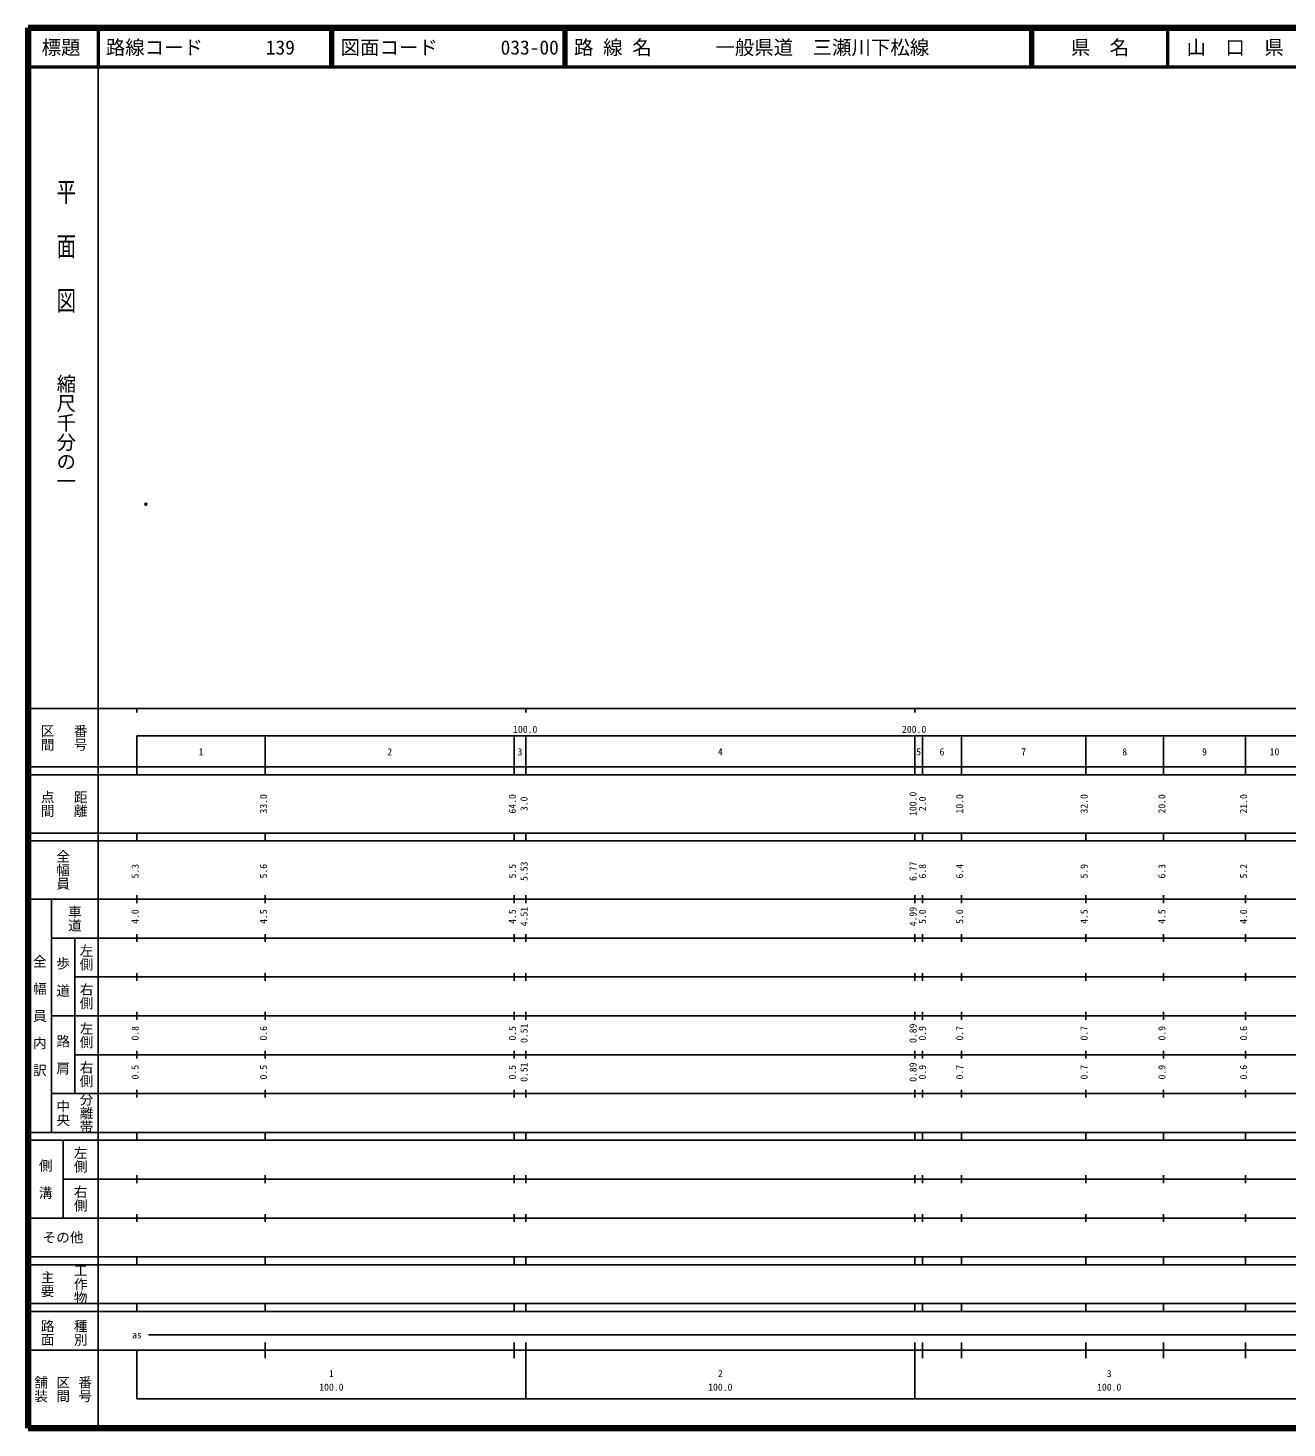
# Model space of a CAD drawing. Units: millimetres on the paper. Extents: x 40 to 680, y 20 to 380.
# Drawn here: x 40 to 363.7, y 20 to 380 of the extents above; entities that cross this region are included whole.
import ezdxf
from ezdxf.enums import TextEntityAlignment as Align

# ---------------------------------------------------------------- set-up
doc = ezdxf.new("R2010")
doc.units = ezdxf.units.MM
doc.header["$PDMODE"] = 32
doc.header["$PDSIZE"] = 0.5
doc.layers.add('M-OTRS', color=6, linetype='Continuous')
doc.layers.add('M-TTL-TXT', color=7, linetype='Continuous')
for name, color, linetype, lineweight in [('M-TTL', 2, 'Continuous', 140), ('M-TTL-BAND', 7, 'Continuous', 25), ('M-TTL-LINE', 7, 'Continuous', 50)]:
    doc.layers.add(name, color=color, linetype=linetype, lineweight=lineweight)
doc.styles.add('@ＭＳ ゴシック', font='')
doc.styles.add('ＭＳ ゴシック', font='')
doc.styles.get('@ＭＳ ゴシック').set_extended_font_data('@MS Gothic')
doc.styles.get('ＭＳ ゴシック').set_extended_font_data('MS Gothic')

msp = doc.modelspace()

# ---------------------------------------------------------------- linework, layer by layer
at = {"layer": 'M-OTRS'}
msp.add_point((70.297, 257.556), dxfattribs=at)
at = {"layer": 'M-TTL'}
for p, q in [((40, 380), (40, 20)), ((680, 380), (40, 380)), ((40, 20), (680, 20))]:
    msp.add_line(p, q, dxfattribs=at)
at = {"layer": 'M-TTL-BAND'}
for p, q in [((58, 370), (58, 20)), ((40, 205), (579, 205)), ((68, 205), (68, 204)), ((168, 205), (168, 204)), ((268, 205), (268, 204)), ((68, 198), (579, 198)), ((68, 198), (68, 188)), ((101, 188), (101, 198)), ((165, 188), (165, 198)), ((168, 188), (168, 198)), ((268, 188), (268, 198)), ((270, 188), (270, 198)), ((280, 188), (280, 198)), ((312, 188), (312, 198)), ((332, 188), (332, 198)), ((353, 188), (353, 198)), ((40, 190), (579, 190)), ((40, 188), (579, 188)), ((40, 173), (579, 173)), ((68, 171), (68, 173)), ((101, 171), (101, 173)), ((165, 171), (165, 173)), ((168, 171), (168, 173)), ((268, 171), (268, 173)), ((270, 171), (270, 173)), ((280, 171), (280, 173)), ((312, 171), (312, 173)), ((332, 171), (332, 173)), ((353, 171), (353, 173)), ((40, 171), (579, 171)), ((40, 156), (579, 156)), ((46, 96), (46, 156)), ((68, 155), (68, 157)), ((101, 155), (101, 157)), ((165, 155), (165, 157)), ((168, 155), (168, 157)), ((268, 155), (268, 157)), ((270, 155), (270, 157)), ((280, 155), (280, 157)), ((312, 155), (312, 157)), ((332, 155), (332, 157)), ((353, 155), (353, 157)), ((46, 146), (579, 146)), ((52, 146), (52, 106)), ((68, 145), (68, 147)), ((101, 145), (101, 147)), ((165, 145), (165, 147)), ((168, 145), (168, 147)), ((268, 145), (268, 147)), ((270, 145), (270, 147)), ((280, 145), (280, 147)), ((312, 145), (312, 147)), ((332, 145), (332, 147)), ((353, 145), (353, 147)), ((68, 135), (68, 137)), ((101, 135), (101, 137)), ((165, 135), (165, 137)), ((168, 135), (168, 137)), ((268, 135), (268, 137)), ((270, 135), (270, 137)), ((280, 135), (280, 137)), ((312, 135), (312, 137)), ((332, 135), (332, 137)), ((353, 135), (353, 137)), ((52, 136), (579, 136)), ((46, 126), (579, 126)), ((68, 125), (68, 127)), ((101, 125), (101, 127)), ((165, 125), (165, 127)), ((168, 125), (168, 127)), ((268, 125), (268, 127)), ((270, 125), (270, 127)), ((280, 125), (280, 127)), ((312, 125), (312, 127)), ((332, 125), (332, 127)), ((353, 125), (353, 127)), ((52, 116), (579, 116)), ((68, 115), (68, 117)), ((101, 115), (101, 117)), ((165, 115), (165, 117)), ((168, 115), (168, 117)), ((268, 115), (268, 117)), ((270, 115), (270, 117)), ((280, 115), (280, 117)), ((312, 115), (312, 117)), ((332, 115), (332, 117)), ((353, 115), (353, 117)), ((46, 106), (579, 106)), ((68, 105), (68, 107)), ((101, 105), (101, 107)), ((165, 105), (165, 107)), ((168, 105), (168, 107)), ((268, 105), (268, 107)), ((270, 105), (270, 107)), ((280, 105), (280, 107)), ((312, 105), (312, 107)), ((332, 105), (332, 107)), ((353, 105), (353, 107)), ((40, 96), (579, 96)), ((40, 94), (579, 94)), ((49, 94), (49, 74)), ((68, 94), (68, 96)), ((101, 94), (101, 96)), ((165, 94), (165, 96)), ((168, 94), (168, 96)), ((268, 94), (268, 96)), ((270, 94), (270, 96)), ((280, 94), (280, 96)), ((312, 94), (312, 96)), ((332, 94), (332, 96)), ((353, 94), (353, 96)), ((49, 84), (579, 84)), ((68, 83), (68, 85)), ((101, 83), (101, 85)), ((165, 83), (165, 85)), ((168, 83), (168, 85)), ((268, 83), (268, 85)), ((270, 83), (270, 85)), ((280, 83), (280, 85)), ((312, 83), (312, 85)), ((332, 83), (332, 85)), ((353, 83), (353, 85)), ((40, 74), (579, 74)), ((68, 73), (68, 75)), ((101, 73), (101, 75)), ((165, 73), (165, 75)), ((168, 73), (168, 75)), ((268, 73), (268, 75)), ((270, 73), (270, 75)), ((280, 73), (280, 75)), ((312, 73), (312, 75)), ((332, 73), (332, 75)), ((353, 73), (353, 75)), ((40, 64), (579, 64)), ((40, 62), (579, 62)), ((68, 62), (68, 64)), ((101, 62), (101, 64)), ((165, 62), (165, 64)), ((168, 62), (168, 64)), ((268, 62), (268, 64)), ((270, 62), (270, 64)), ((280, 62), (280, 64)), ((312, 62), (312, 64)), ((332, 62), (332, 64)), ((353, 62), (353, 64)), ((40, 52), (579, 52)), ((68, 50), (68, 52)), ((101, 50), (101, 52)), ((165, 50), (165, 52)), ((168, 50), (168, 52)), ((268, 50), (268, 52)), ((270, 50), (270, 52)), ((280, 50), (280, 52)), ((312, 50), (312, 52)), ((332, 50), (332, 52)), ((353, 50), (353, 52)), ((40, 50), (579, 50)), ((71, 44), (565, 44)), ((40, 40), (579, 40)), ((68, 40), (68, 27.5)), ((101, 38), (101, 42)), ((165, 38), (165, 42)), ((168, 27.5), (168, 42)), ((268, 27.5), (268, 42)), ((270, 38), (270, 42)), ((280, 38), (280, 42)), ((312, 38), (312, 42)), ((332, 38), (332, 42)), ((353, 38), (353, 42)), ((68, 27.5), (579, 27.5))]:
    msp.add_line(p, q, dxfattribs=at)
at = {"layer": 'M-TTL-LINE'}
for p, q in [((58, 380), (58, 370)), ((117.75, 380), (117.75, 370)), ((118.25, 380), (118.25, 370)), ((177.75, 380), (177.75, 370)), ((178.25, 380), (178.25, 370)), ((297.75, 380), (297.75, 370)), ((298.25, 380), (298.25, 370)), ((333, 380), (333, 370)), ((40, 370), (680, 370))]:
    msp.add_line(p, q, dxfattribs=at)

# ---------------------------------------------------------------- texts
at = {"layer": 'M-TTL-BAND', "style": '@ＭＳ ゴシック', "width": 1.4}
msp.add_text('平  面  図', height=3.666, rotation=270, dxfattribs=at).set_placement((49.777, 306.475), align=Align.MIDDLE_RIGHT)
at = {"layer": 'M-TTL-BAND', "style": '@ＭＳ ゴシック'}
msp.add_text('縮尺千分の一', height=3.666, rotation=270, dxfattribs=at).set_placement((49.777, 261.03), align=Align.MIDDLE_RIGHT)
for s, p in [('区間', (45, 197.5)), ('番号', (53.5, 197.5)), ('点間', (45, 180.5)), ('距離', (53.5, 180.5)), ('全幅員', (49, 163.5)), ('車道', (52, 151)), ('左側', (55, 141)), ('全\u3000幅\u3000員\u3000内\u3000訳', (43, 126)), ('歩\u3000道', (49, 136)), ('右側', (55, 131)), ('左側', (55, 121)), ('路\u3000肩', (49, 116)), ('右側', (55, 111)), ('分離帯', (55, 101)), ('中央', (49, 101)), ('左側', (53.5, 89)), ('側\u3000溝', (44.5, 84)), ('右側', (53.5, 79)), ('工作物', (53.5, 57)), ('主要', (45, 57)), ('路面', (45, 44.5)), ('種別', (53.5, 44.5)), ('舗装', (43.333, 30)), ('区間', (49, 30)), ('番号', (54.667, 30))]:
    msp.add_text(s, height=2.566, rotation=270, dxfattribs=at).set_placement(p, align=Align.MIDDLE_CENTER)
at = {"layer": 'M-TTL-BAND', "style": 'ＭＳ ゴシック'}
for s, p in [('100.0', (167.844, 198.195)), ('200.0', (267.844, 198.195)), ('1', (84.5, 192.405)), ('2', (133, 192.405)), ('3', (166.5, 192.405)), ('4', (218, 192.405)), ('5', (269, 192.405)), ('6', (275, 192.405)), ('7', (296, 192.405)), ('8', (322, 192.405)), ('9', (342.5, 192.405)), ('10', (360.5, 192.405)), ('as', (68, 42.5)), ('1', (118, 32.523)), ('2', (218, 32.523)), ('3', (318, 32.523)), ('100.0', (118, 29.033)), ('100.0', (218, 29.033)), ('100.0', (318, 29.033))]:
    msp.add_text(s, height=1.833, dxfattribs=at).set_placement(p, align=Align.BOTTOM_CENTER)
for s, p in [('33.0', (102, 180.5)), ('64.0', (166, 180.5)), ('3.0', (169, 180.5)), ('100.0', (269, 180.5)), ('2.0', (271.425, 180.5)), ('10.0', (281, 180.5)), ('32.0', (313, 180.5)), ('20.0', (333, 180.5)), ('21.0', (354, 180.5)), ('5.3', (69, 163.174)), ('5.6', (102, 163.174)), ('5.5', (166, 163.174)), ('5.53', (169, 163.174)), ('6.77', (269, 163.174)), ('6.8', (271.425, 163.174)), ('6.4', (281, 163.174)), ('5.9', (313, 163.174)), ('6.3', (333, 163.174)), ('5.2', (354, 163.174)), ('4.0', (69, 151.5)), ('4.5', (102, 151.5)), ('4.5', (166, 151.5)), ('4.51', (169, 151.5)), ('4.99', (269, 151.5)), ('5.0', (271.425, 151.5)), ('5.0', (281, 151.5)), ('4.5', (313, 151.5)), ('4.5', (333, 151.5)), ('4.0', (354, 151.5)), ('0.8', (69, 121.5)), ('0.6', (102, 121.5)), ('0.5', (166, 121.5)), ('0.51', (169, 121.5)), ('0.89', (269, 121.5)), ('0.9', (271.425, 121.5)), ('0.7', (281, 121.5)), ('0.7', (313, 121.5)), ('0.9', (333, 121.5)), ('0.6', (354, 121.5)), ('0.5', (69, 111.5)), ('0.5', (102, 111.5)), ('0.5', (166, 111.5)), ('0.51', (169, 111.5)), ('0.89', (269, 111.5)), ('0.9', (271.425, 111.5)), ('0.7', (281, 111.5)), ('0.7', (313, 111.5)), ('0.9', (333, 111.5)), ('0.6', (354, 111.5))]:
    msp.add_text(s, height=1.833, rotation=90, dxfattribs=at).set_placement(p, align=Align.BOTTOM_CENTER)
msp.add_text('その他', height=2.566, dxfattribs=at).set_placement((49, 69), align=Align.MIDDLE_CENTER)
at = {"layer": 'M-TTL-TXT', "style": 'ＭＳ ゴシック'}
for s, p in [('標題', (48.5, 375)), ('県\u3000名', (315.625, 375)), ('山\u3000口\u3000県', (350.375, 375))]:
    msp.add_text(s, height=3.666, dxfattribs=at).set_placement(p, align=Align.MIDDLE_CENTER)
for s, p in [('路線コード', (60, 375)), ('139', (101.142, 375)), ('図面コード', (120.38, 375)), ('033-00', (161.521, 375)), ('路 線 名', (180.38, 375)), ('一般県道\u3000三瀬川下松線', (216.734, 375))]:
    msp.add_text(s, height=3.666, dxfattribs=at).set_placement(p, align=Align.MIDDLE_LEFT)

doc.saveas('drawing.dxf')
